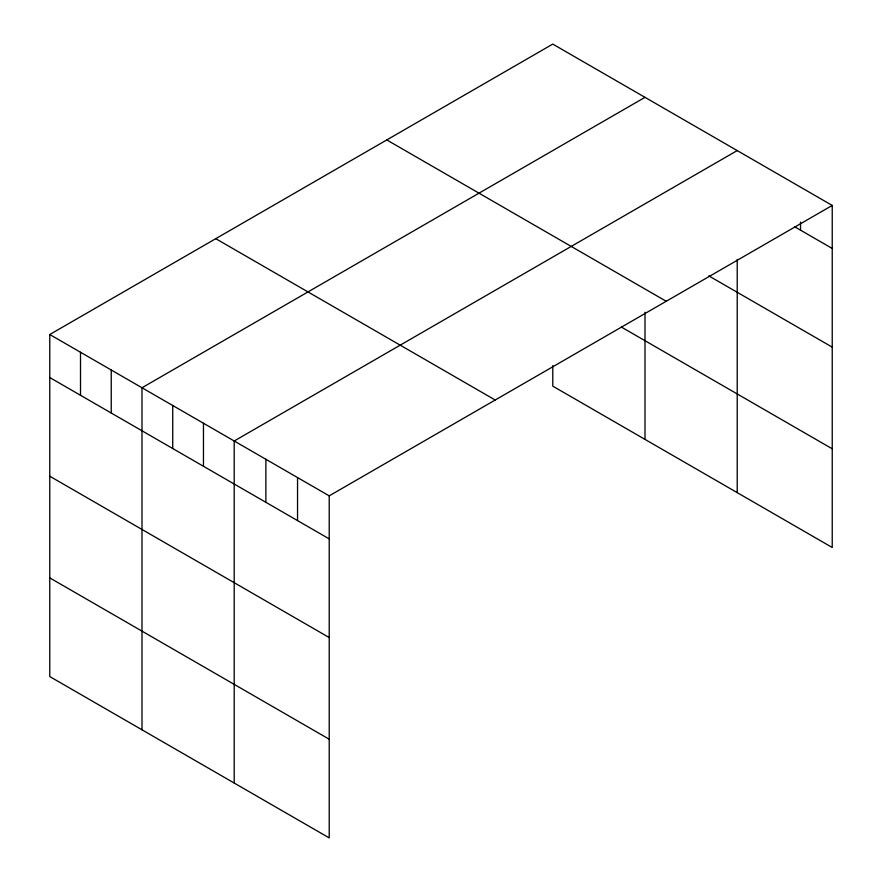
<?xml version="1.0" encoding="UTF-8"?>
<svg xmlns="http://www.w3.org/2000/svg" width="882" height="882" viewBox="0 0 882 882"><rect width="100%" height="100%" fill="white"/><g stroke="black" fill="none" stroke-linecap="round" stroke-linejoin="round"><path stroke-width="1.32" d="M832.233 205.44L329.218 495.849L329.218 837.9L49.767 676.56L49.767 334.51L552.782 44.1L832.233 205.44L832.233 547.49L552.782 386.151L552.782 365.589M644.996 97.34L141.991 387.76L141.991 729.8M737.22 150.579L234.204 441L234.204 783.04M794.693 226.795L832.233 248.47M708.841 275.901L832.233 347.144M386.79 139.94L666.241 301.28M621.358 327.057L832.233 448.806M215.759 238.68L495.21 400.02M49.767 334.51L329.218 495.849M49.767 377.54L329.218 538.88M49.767 476.214L329.218 637.554M49.767 577.886L329.218 739.226M800.558 222.11L800.558 230.18M737.22 259.396L737.22 492.63M644.996 312.25L644.996 439.39M297.543 477.57L297.543 520.589M265.879 459.279L265.879 502.31M203.466 423.25L203.466 466.28M172.729 405.5L172.729 448.53M111.242 370.01L111.242 413.03M80.505 352.26L80.505 395.29"/></g></svg>
